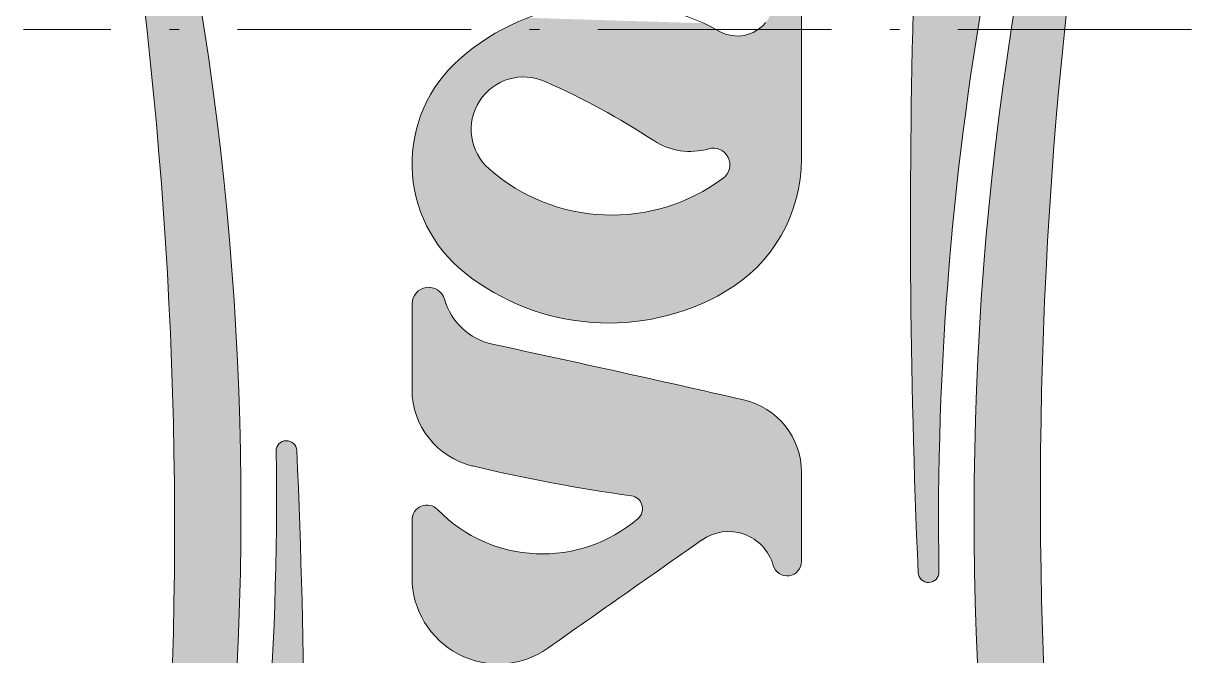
# Model space of a CAD drawing. Extents: x 0 to 297, y 0 to 532.
# Drawn here: x 200.9 to 260.9, y 270.1 to 302.6 of the extents above; entities that cross this region are included whole.
import ezdxf

# ---------------------------------------------------------------- set-up
doc = ezdxf.new("R2010")
doc.units = 0
doc.linetypes.add('DASHDOT', pattern=[18.5, 12, -3, 0.5, -3])

msp = doc.modelspace()

# ---------------------------------------------------------------- linework, layer by layer
at = {"color": 7, "lineweight": 13, "ltscale": 0.300115}
msp.add_line((240.831, 307.603), (240.831, 295.599), dxfattribs=at)
at = {"color": 7, "linetype": 'DASHDOT', "lineweight": 13}
msp.add_line((260.869, 302.259), (200.869, 302.259), dxfattribs=at)
at = {"color": 7, "lineweight": 13, "ltscale": 0.109825}
msp.add_line((220.831, 288.165), (220.831, 283.772), dxfattribs=at)
at = {"color": 7, "lineweight": 13, "ltscale": 0.114314}
msp.add_line((240.831, 279.514), (240.831, 274.941), dxfattribs=at)
at = {"color": 7, "lineweight": 13, "ltscale": 0.07401}
msp.add_line((220.831, 277.074), (220.831, 274.113), dxfattribs=at)
at = {"color": 7, "lineweight": 13}
for centre, radius, start, end in [((407.671, 276.935), 159.801, 158.28772, 180.9089), ((657.362, 292.394), 410.933, 173.94665, 182.51412), ((-21.903, 276.663), 230.54, 348.32446, 12.82788), ((49.435, 277.589), 162.61, 342.89295, 18.11654), ((412.304, 277.412), 162.61, 162.89295, 198.11654), ((483.642, 278.338), 230.54, 168.32445, 192.82788), ((230.956, 291.966), 11.66, 60.88795, 131.29685), ((237.539, 303.789), 1.872, 240.88796, 320.78153), ((227.975, 295.359), 7.144, 131.29685, 231.45924), ((226.564, 297.12), 2.696, 65.93742, 228.77368), ((211.144, 262.588), 40.515, 56.94475, 65.93742), ((235.112, 299.418), 3.427, 236.94476, 286.14296), ((236.303, 295.306), 0.854, 306.74541, 106.14296), ((232.957, 295.599), 7.873, 300.171, 360), ((231.091, 302.286), 9.565, 228.77368, 306.74541), ((230.936, 299.076), 11.895, 231.45924, 300.171), ((221.683, 288.165), 0.851, 15.99813, 180.00001), ((225.66, 289.306), 3.286, 195.99813, 257.87753), ((3.308, -745.894), 1055.524, 77.161009, 77.877544), ((224.869, 283.772), 4.038, 180.00001, 256.7264), ((237.009, 279.514), 3.822, 0, 77.16101), ((214.382, 280.609), 0.533, 2.51412, 180.9089), ((54.068, 278.066), 159.801, 338.28771, 0.9089), ((-195.623, 262.607), 410.933, 353.94666, 2.51412), ((244.822, 368.356), 90.943, 256.7264, 261.95644), ((221.595, 277.074), 0.763, 44.19333, 180.00001), ((232.005, 277.652), 0.662, 310.74759, 81.95644), ((227.531, 282.845), 7.516, 224.19333, 310.74759), ((-6270.749, 9531.641), 11313.712, 305.0573436, 305.106299), ((237.085, 274.09), 2.388, 15.79855, 125.10629), ((240.093, 274.941), 0.738, 195.79855, 360), ((247.357, 274.392), 0.533, 182.51412, 0.9089), ((225.259, 274.113), 4.427, 180.00001, 305.05734)]:
    msp.add_arc(centre, radius, start, end, dxfattribs=at)
at = {"color": 250, "lineweight": 5}
for points in [[(249.889, 302.259), (249.85, 338.552), (249.556, 338.132)], [(250.252, 304.424), (250.18, 338.944), (249.889, 302.259), (249.85, 338.552)], [(249.889, 302.259), (249.556, 338.132), (249.09, 337.219), (249.302, 337.686)], [(249.889, 302.259), (249.09, 337.219), (248.798, 336.236), (248.921, 336.734)], [(249.889, 302.259), (248.798, 336.236), (248.505, 333.643), (248.721, 335.729)], [(249.889, 302.259), (248.505, 333.643), (248.105, 329.469), (248.3, 331.556)], [(249.889, 302.259), (248.105, 329.469), (247.748, 325.29), (247.921, 327.38)], [(249.889, 302.259), (247.748, 325.29), (247.434, 321.108), (247.586, 323.199)], [(249.889, 302.259), (247.434, 321.108), (247.162, 316.923), (247.293, 319.016)], [(207.21, 316.951), (207.605, 315.332), (207.026, 303.871), (207.211, 302.259)], [(249.889, 302.259), (247.162, 316.923), (246.933, 312.736), (247.042, 314.83)], [(254.346, 302.259), (254.515, 316.717), (253.828, 313.848), (254.165, 315.284)], [(254.346, 302.259), (254.5, 303.689), (254.515, 316.717), (254.663, 305.118)], [(210.163, 302.259), (207.211, 302.259), (207.983, 313.71), (207.605, 315.332)], [(254.346, 302.259), (253.828, 313.848), (253.193, 310.966), (253.504, 312.408)], [(210.163, 302.259), (207.983, 313.71), (208.69, 310.455), (208.345, 312.084)], [(249.889, 302.259), (246.933, 312.736), (246.747, 308.546), (246.835, 310.641)], [(254.346, 302.259), (253.193, 310.966), (252.61, 308.073), (252.895, 309.521)], [(210.163, 302.259), (208.69, 310.455), (209.329, 307.185), (209.018, 308.822)], [(240.831, 302.259), (239.315, 303.371), (239.389, 310.651), (239.326, 303.581)], [(240.831, 302.259), (239.389, 310.651), (239.936, 310.105), (239.676, 310.391)], [(240.831, 302.259), (239.936, 310.105), (240.365, 309.462), (240.166, 309.794)], [(240.831, 302.259), (240.365, 309.462), (240.661, 308.748), (240.53, 309.112)], [(240.831, 302.259), (240.661, 308.748), (240.812, 307.99), (240.755, 308.372)], [(249.889, 302.259), (246.747, 308.546), (246.603, 304.355), (246.67, 306.451)], [(240.831, 302.259), (240.812, 307.99), (240.831, 307.603)], [(254.346, 302.259), (252.61, 308.073), (252.08, 305.171), (252.338, 306.623)], [(210.163, 302.259), (209.329, 307.185), (209.902, 303.904), (209.624, 305.546)], [(254.346, 302.259), (252.08, 305.171), (251.603, 302.259), (251.835, 303.716)], [(249.889, 302.259), (246.603, 304.355), (246.548, 302.259)], [(240.831, 302.259), (239.207, 302.965), (239.315, 303.371), (239.275, 303.164)], [(235.796, 302.574), (226.772, 302.85), (225.476, 302.259), (226.115, 302.574)], [(235.796, 302.574), (225.476, 302.259), (236.436, 302.259)], [(240.831, 302.259), (238.768, 302.377), (238.815, 302.419), (238.792, 302.398)], [(240.831, 302.259), (238.815, 302.419), (238.861, 302.464), (238.838, 302.441)], [(240.831, 302.259), (238.861, 302.464), (238.906, 302.509), (238.884, 302.486)], [(240.831, 302.259), (238.906, 302.509), (238.948, 302.557), (238.927, 302.533)], [(240.831, 302.259), (238.948, 302.557), (238.99, 302.605), (238.969, 302.581)], [(240.831, 302.259), (238.99, 302.605), (239.207, 302.965), (239.111, 302.777)], [(224.941, 299.274), (224.746, 301.836), (224.586, 298.953), (224.604, 301.745)], [(224.941, 299.274), (225.034, 302.011), (224.746, 301.836), (224.89, 301.924)], [(225.347, 299.527), (225.034, 302.011), (224.941, 299.274)], [(225.347, 299.527), (225.327, 302.178), (225.034, 302.011), (225.18, 302.096)], [(225.347, 299.527), (225.792, 299.704), (225.327, 302.178), (225.476, 302.259)], [(236.436, 302.259), (225.476, 302.259), (226.26, 299.8), (225.792, 299.704)], [(236.436, 302.259), (226.26, 299.8), (227.211, 299.738), (226.738, 299.811)], [(236.436, 302.259), (227.211, 299.738), (228.026, 299.419), (227.663, 299.582)], [(236.436, 302.259), (228.026, 299.419), (228.745, 299.08), (228.386, 299.251)], [(236.436, 302.259), (228.745, 299.08), (229.457, 298.728), (229.102, 298.906)], [(236.436, 302.259), (229.457, 298.728), (230.163, 298.362), (229.811, 298.547)], [(236.436, 302.259), (230.163, 298.362), (230.861, 297.982), (230.513, 298.174)], [(236.436, 302.259), (230.861, 297.982), (231.551, 297.588), (231.207, 297.787)], [(236.436, 302.259), (231.551, 297.588), (232.234, 297.181), (231.894, 297.386)], [(236.436, 302.259), (232.234, 297.181), (232.909, 296.761), (232.573, 296.973)], [(236.436, 302.259), (232.909, 296.761), (233.4, 296.449), (233.243, 296.546)], [(236.436, 302.259), (233.4, 296.449), (233.728, 296.283), (233.561, 296.362)], [(236.436, 302.259), (233.728, 296.283), (234.071, 296.153), (233.898, 296.213)], [(236.436, 302.259), (234.071, 296.153), (234.427, 296.06), (234.248, 296.102)], [(236.436, 302.259), (234.427, 296.06), (234.791, 296.006), (234.608, 296.028)], [(236.436, 302.259), (234.791, 296.006), (235.158, 295.991), (234.974, 295.994)], [(236.436, 302.259), (235.158, 295.991), (235.525, 296.016), (235.342, 295.999)], [(236.436, 302.259), (235.525, 296.016), (235.887, 296.08), (235.707, 296.043)], [(236.436, 302.259), (235.887, 296.08), (236.211, 296.155), (236.065, 296.126)], [(236.436, 302.259), (236.211, 296.155), (236.359, 296.158)], [(236.505, 296.135), (236.436, 302.259), (236.359, 296.158)], [(236.505, 296.135), (236.46, 302.246), (236.436, 302.259), (236.448, 302.252)], [(236.505, 296.135), (236.484, 302.233), (236.46, 302.246), (236.472, 302.239)], [(236.505, 296.135), (236.508, 302.22), (236.484, 302.233), (236.496, 302.226)], [(236.646, 296.088), (236.508, 302.22), (236.505, 296.135)], [(236.646, 296.088), (236.532, 302.206), (236.508, 302.22), (236.52, 302.213)], [(236.646, 296.088), (236.557, 302.193), (236.532, 302.206), (236.545, 302.2)], [(236.646, 296.088), (236.581, 302.18), (236.557, 302.193), (236.569, 302.187)], [(236.646, 296.088), (236.605, 302.167), (236.581, 302.18), (236.593, 302.173)], [(236.646, 296.088), (236.629, 302.154), (236.605, 302.167), (236.617, 302.16)], [(236.629, 302.154), (236.646, 296.088), (236.745, 302.094), (236.776, 296.016)], [(236.745, 302.094), (236.776, 296.016), (236.866, 302.042), (236.892, 295.924)], [(236.866, 302.042), (236.892, 295.924), (236.99, 301.999)], [(236.892, 295.924), (236.99, 295.813), (236.99, 301.999), (237.067, 295.686)], [(236.99, 301.999), (237.067, 295.686), (237.117, 301.965), (237.121, 295.548)], [(237.117, 301.965), (237.121, 295.548), (237.246, 301.94), (237.151, 295.403)], [(237.246, 301.94), (237.151, 295.403), (237.155, 295.255)], [(237.35, 289.064), (237.376, 301.924), (237.155, 295.255), (237.246, 301.94)], [(237.766, 289.365), (237.507, 301.917), (237.35, 289.064), (237.376, 301.924)], [(237.766, 289.365), (237.769, 301.931), (237.507, 301.917), (237.638, 301.92)], [(238.163, 289.692), (237.769, 301.931), (237.766, 289.365)], [(238.163, 289.692), (238.026, 301.981), (237.769, 301.931), (237.898, 301.952)], [(238.163, 289.692), (238.274, 302.067), (238.026, 301.981), (238.152, 302.02)], [(238.537, 290.044), (238.274, 302.067), (238.163, 289.692)], [(238.537, 290.044), (238.507, 302.187), (238.274, 302.067), (238.393, 302.123)], [(238.537, 290.044), (238.887, 290.419), (238.507, 302.187), (238.617, 302.259)], [(240.831, 302.259), (238.617, 302.259), (238.669, 302.296), (238.643, 302.277)], [(240.831, 302.259), (238.617, 302.259), (239.212, 290.817), (238.887, 290.419)], [(240.831, 302.259), (238.669, 302.296), (238.719, 302.336), (238.694, 302.316)], [(240.831, 302.259), (238.719, 302.336), (238.768, 302.377), (238.744, 302.356)], [(240.831, 302.259), (239.212, 290.817), (239.782, 291.672), (239.511, 291.235)], [(240.831, 302.259), (239.782, 291.672), (240.235, 292.594), (240.023, 292.125)], [(240.831, 302.259), (240.235, 292.594), (240.564, 293.566), (240.415, 293.075)], [(240.831, 302.259), (240.564, 293.566), (240.764, 294.574), (240.68, 294.067)], [(240.831, 302.259), (240.764, 294.574), (240.831, 295.599), (240.814, 295.085)], [(246.51, 300.515), (249.373, 298.801), (249.889, 302.259), (249.621, 300.531)], [(246.51, 300.515), (249.889, 302.259), (246.548, 302.259)], [(251.603, 302.259), (252.022, 249.99), (250.943, 297.532), (251.286, 254.705)], [(251.603, 302.259), (254.346, 302.259), (253.559, 292.845), (253.904, 297.556)], [(251.603, 302.259), (253.559, 292.845), (252.022, 249.99), (253.31, 288.128)], [(223.929, 297.694), (223.914, 301.26), (223.869, 297.22), (223.78, 301.157)], [(224.072, 298.151), (224.049, 301.361), (223.929, 297.694), (223.914, 301.26)], [(224.294, 298.575), (224.186, 301.46), (224.072, 298.151), (224.049, 301.361)], [(224.586, 298.953), (224.324, 301.557), (224.294, 298.575), (224.186, 301.46)], [(224.604, 301.745), (224.463, 301.652), (224.586, 298.953), (224.324, 301.557)], [(222.703, 300.181), (222.941, 290.29), (223.261, 300.727)], [(223.524, 289.772), (223.388, 300.837), (222.941, 290.29), (223.261, 300.727)], [(223.524, 289.772), (223.648, 301.052), (223.388, 300.837), (223.517, 300.946)], [(224.242, 289.243), (223.648, 301.052), (223.524, 289.772)], [(223.869, 297.22), (223.78, 301.157), (223.648, 301.052)], [(224.242, 289.243), (223.894, 296.742), (223.648, 301.052), (223.869, 297.22)], [(222.209, 299.577), (222.419, 290.869), (222.703, 300.181), (222.941, 290.29)], [(246.51, 300.515), (246.44, 295.285), (246.43, 291.798), (246.431, 293.542)], [(246.51, 300.515), (246.43, 291.798), (246.45, 288.311), (246.436, 290.055)], [(246.51, 300.515), (246.479, 298.772), (246.44, 295.285), (246.455, 297.029)], [(246.51, 300.515), (246.45, 288.311), (246.499, 284.824), (246.471, 286.568)], [(246.51, 300.515), (246.499, 284.824), (246.578, 281.338), (246.535, 283.081)], [(246.51, 300.515), (246.578, 281.338), (246.687, 277.853), (246.629, 279.595)], [(246.51, 300.515), (246.687, 277.853), (246.825, 274.369), (246.752, 276.111)], [(246.51, 300.515), (246.825, 274.369), (246.874, 274.168), (246.839, 274.266)], [(246.51, 300.515), (246.874, 274.168), (246.995, 274.002), (246.926, 274.079)], [(246.51, 300.515), (246.995, 274.002), (247.17, 273.893), (247.077, 273.939)], [(246.51, 300.515), (247.17, 273.893), (247.373, 273.859), (247.27, 273.866)], [(246.51, 300.515), (247.373, 273.859), (247.574, 273.905), (247.476, 273.873)], [(246.51, 300.515), (247.574, 273.905), (247.742, 274.024), (247.664, 273.956)], [(246.51, 300.515), (247.742, 274.024), (247.853, 274.198), (247.806, 274.105)], [(246.51, 300.515), (247.853, 274.198), (247.89, 274.4), (247.881, 274.297)], [(246.51, 300.515), (247.89, 274.4), (247.872, 277.896), (247.871, 276.148)], [(246.51, 300.515), (247.872, 277.896), (247.932, 281.391), (247.893, 279.644)], [(246.51, 300.515), (247.932, 281.391), (248.067, 284.884), (247.99, 283.138)], [(246.51, 300.515), (248.067, 284.884), (248.279, 288.373), (248.164, 286.629)], [(246.51, 300.515), (248.279, 288.373), (248.568, 291.857), (248.414, 290.116)], [(246.51, 300.515), (248.568, 291.857), (248.932, 295.333), (248.74, 293.596)], [(246.51, 300.515), (248.932, 295.333), (249.373, 298.801), (249.143, 297.069)], [(221.784, 298.923), (221.962, 291.502), (222.209, 299.577), (222.419, 290.869)], [(221.432, 298.227), (221.577, 292.181), (221.784, 298.923), (221.962, 291.502)], [(221.158, 297.496), (221.269, 292.897), (221.432, 298.227), (221.577, 292.181)], [(220.966, 296.74), (221.04, 293.643), (221.158, 297.496), (221.269, 292.897)], [(250.232, 264.191), (250.422, 292.788), (250.689, 259.44), (250.943, 297.532)], [(250.689, 259.44), (250.943, 297.532), (251.286, 254.705)], [(220.857, 295.967), (220.895, 294.41), (220.966, 296.74), (221.04, 293.643)], [(224.242, 289.243), (224.193, 295.837), (223.894, 296.742), (224.003, 296.276)], [(220.895, 294.41), (220.857, 295.967), (220.833, 295.188)], [(224.242, 289.243), (224.997, 288.769), (224.193, 295.837), (224.457, 295.438)], [(224.997, 288.769), (224.787, 295.092), (224.457, 295.438)], [(237.35, 289.064), (237.155, 295.255), (237.086, 294.967), (237.133, 295.108)], [(225.785, 288.353), (225.421, 294.583), (224.997, 288.769), (224.787, 295.092)], [(236.924, 294.72), (236.813, 294.622), (236.914, 288.792), (236.142, 294.163)], [(237.35, 289.064), (236.924, 294.72), (236.914, 288.792)], [(237.35, 289.064), (237.086, 294.967), (236.924, 294.72), (237.016, 294.837)], [(226.603, 287.998), (226.096, 294.129), (225.785, 288.353), (225.421, 294.583)], [(227.444, 287.704), (226.807, 293.734), (226.603, 287.998), (226.096, 294.129)], [(236.914, 288.792), (236.142, 294.163), (236.127, 288.373), (235.433, 293.764)], [(228.306, 287.475), (227.549, 293.401), (227.444, 287.704), (226.807, 293.734)], [(229.182, 287.31), (228.317, 293.132), (228.306, 287.475), (227.549, 293.401)], [(235.311, 288.014), (234.694, 293.426), (234.471, 287.718), (233.928, 293.152)], [(236.127, 288.373), (235.433, 293.764), (235.311, 288.014), (234.694, 293.426)], [(229.182, 287.31), (229.104, 292.93), (228.317, 293.132)], [(230.068, 287.212), (229.906, 292.795), (229.182, 287.31), (229.104, 292.93)], [(232.735, 287.317), (232.34, 292.803), (231.849, 287.215), (231.53, 292.731)], [(233.61, 287.485), (233.141, 292.944), (232.735, 287.317), (232.34, 292.803)], [(234.471, 287.718), (233.928, 293.152), (233.61, 287.485), (233.141, 292.944)], [(230.958, 287.18), (230.717, 292.729), (230.068, 287.212), (229.906, 292.795)], [(231.849, 287.215), (231.53, 292.731), (230.958, 287.18), (230.717, 292.729)], [(249.913, 268.952), (250.04, 288.031), (250.232, 264.191), (250.422, 292.788)], [(220.885, 288.464), (220.888, 283.1), (220.951, 288.601), (220.958, 282.769)], [(220.951, 288.601), (220.958, 282.769), (221.04, 288.724), (221.055, 282.446)], [(221.04, 288.724), (221.055, 282.446), (221.15, 288.829), (221.18, 282.132)], [(221.15, 288.829), (221.18, 282.132), (221.276, 288.914), (221.33, 281.829)], [(221.276, 288.914), (221.33, 281.829), (221.416, 288.974), (221.505, 281.54)], [(221.416, 288.974), (221.505, 281.54), (221.564, 289.009), (221.703, 281.267)], [(221.564, 289.009), (221.703, 281.267), (221.716, 289.016)], [(221.924, 281.011), (221.867, 288.997), (221.703, 281.267), (221.716, 289.016)], [(221.924, 281.011), (222.165, 280.774), (221.867, 288.997), (222.012, 288.951)], [(222.165, 280.774), (222.146, 288.879), (222.012, 288.951)], [(222.425, 280.559), (222.266, 288.786), (222.165, 280.774), (222.146, 288.879)], [(222.446, 288.542), (222.367, 288.672), (222.425, 280.559), (222.266, 288.786)], [(220.831, 288.165), (220.831, 283.772), (220.845, 288.317), (220.845, 283.435)], [(220.845, 288.317), (220.845, 283.435), (220.885, 288.464), (220.888, 283.1)], [(222.702, 280.365), (222.446, 288.542), (222.425, 280.559)], [(222.702, 280.365), (222.569, 288.189), (222.446, 288.542), (222.501, 288.4)], [(222.702, 280.365), (222.748, 287.783), (222.569, 288.189), (222.652, 287.983)], [(249.735, 273.721), (249.798, 283.265), (249.913, 268.952), (250.04, 288.031)], [(253.31, 288.128), (253.158, 283.407), (252.022, 249.99), (253.102, 278.683)], [(222.995, 280.196), (222.857, 287.59), (222.702, 280.365), (222.748, 287.783)], [(222.995, 280.196), (223.113, 287.229), (222.857, 287.59), (222.979, 287.405)], [(223.3, 280.052), (223.259, 287.062), (222.995, 280.196), (223.113, 287.229)], [(223.3, 280.052), (223.617, 279.934), (223.259, 287.062), (223.416, 286.905)], [(223.617, 279.934), (223.583, 286.759), (223.416, 286.905)], [(223.942, 279.843), (223.76, 286.625), (223.617, 279.934), (223.583, 286.759)], [(224.447, 279.725), (223.945, 286.503), (223.942, 279.843), (223.76, 286.625)], [(224.338, 286.297), (224.138, 286.393), (224.447, 279.725), (223.945, 286.503)], [(224.544, 286.215), (224.338, 286.297), (224.953, 279.61), (224.447, 279.725)], [(224.544, 286.215), (224.953, 279.61), (224.755, 286.147)], [(224.755, 286.147), (224.953, 279.61), (224.97, 286.093), (225.46, 279.498)], [(224.97, 286.093), (225.46, 279.498), (225.776, 285.919), (225.967, 279.389)], [(225.776, 285.919), (225.967, 279.389), (226.583, 285.745)], [(225.967, 279.389), (226.475, 279.283), (226.583, 285.745), (226.983, 279.18)], [(226.583, 285.745), (226.983, 279.18), (227.389, 285.57), (227.492, 279.08)], [(227.389, 285.57), (227.492, 279.08), (228.195, 285.395)], [(227.492, 279.08), (228.002, 278.982), (228.195, 285.395), (228.512, 278.888)], [(228.195, 285.395), (228.512, 278.888), (229.001, 285.219), (229.023, 278.796)], [(229.807, 285.042), (229.001, 285.219), (229.534, 278.707), (229.023, 278.796)], [(229.807, 285.042), (229.534, 278.707), (230.613, 284.865), (230.046, 278.622)], [(230.046, 278.622), (230.558, 278.539), (230.613, 284.865), (231.071, 278.459)], [(230.613, 284.865), (231.071, 278.459), (231.418, 284.687), (231.584, 278.382)], [(232.224, 284.508), (231.418, 284.687), (232.097, 278.308), (231.584, 278.382)], [(232.224, 284.508), (232.097, 278.308), (232.278, 278.255), (232.19, 278.288)], [(233.029, 284.329), (232.224, 284.508), (232.362, 278.21), (232.278, 278.255)], [(233.029, 284.329), (232.362, 278.21), (232.504, 278.086), (232.437, 278.153)], [(233.029, 284.329), (232.504, 278.086), (232.607, 277.927), (232.561, 278.011)], [(233.029, 284.329), (232.607, 277.927), (232.66, 277.746), (232.64, 277.839)], [(233.029, 284.329), (232.66, 277.746), (232.746, 273.96), (232.666, 277.652)], [(233.029, 284.329), (232.746, 273.96), (233.834, 284.149), (233.24, 274.307)], [(233.24, 274.307), (233.734, 274.655), (233.834, 284.149), (234.229, 275.002)], [(233.834, 284.149), (234.229, 275.002), (234.639, 283.968), (234.723, 275.349)], [(234.639, 283.968), (234.723, 275.349), (235.444, 283.787), (235.217, 275.697)], [(235.444, 283.787), (235.217, 275.697), (235.711, 276.044)], [(236.249, 283.606), (235.444, 283.787), (235.953, 276.194), (235.711, 276.044)], [(236.249, 283.606), (235.953, 276.194), (236.482, 276.401), (236.212, 276.313)], [(237.054, 283.423), (236.249, 283.606), (236.761, 276.457), (236.482, 276.401)], [(237.054, 283.423), (236.761, 276.457), (237.329, 276.466), (237.045, 276.478)], [(237.858, 283.24), (237.054, 283.423), (237.61, 276.42), (237.329, 276.466)], [(237.858, 283.24), (237.61, 276.42), (238.168, 283.156), (237.884, 276.341)], [(249.798, 283.265), (249.735, 273.721), (249.697, 278.494)], [(237.884, 276.341), (238.146, 276.23), (238.168, 283.156), (238.393, 276.088)], [(238.168, 283.156), (238.393, 276.088), (238.47, 283.045), (238.621, 275.919)], [(238.47, 283.045), (238.621, 275.919), (238.762, 282.91), (238.827, 275.723)], [(238.762, 282.91), (238.827, 275.723), (239.041, 282.75)], [(238.827, 275.723), (239.009, 275.504), (239.041, 282.75), (239.164, 275.265)], [(239.041, 282.75), (239.164, 275.265), (239.306, 282.568), (239.289, 275.009)], [(239.306, 282.568), (239.289, 275.009), (239.382, 274.741)], [(239.555, 282.364), (239.306, 282.568), (239.43, 274.617), (239.382, 274.741)], [(239.555, 282.364), (239.43, 274.617), (239.585, 274.405), (239.498, 274.504)], [(239.785, 282.14), (239.555, 282.364), (239.689, 274.324), (239.585, 274.405)], [(239.785, 282.14), (239.689, 274.324), (239.996, 281.897), (239.805, 274.262)], [(239.805, 274.262), (239.931, 274.221), (239.996, 281.897), (240.062, 274.204)], [(239.996, 281.897), (240.062, 274.204), (240.186, 281.638), (240.194, 274.211)], [(240.186, 281.638), (240.194, 274.211), (240.353, 281.363)], [(213.863, 276.658), (213.849, 280.601), (213.886, 280.803), (213.857, 280.704)], [(214.072, 230.745), (213.863, 276.658), (213.932, 280.896), (213.886, 280.803)], [(214.072, 230.745), (213.932, 280.896), (214.075, 281.045), (213.996, 280.977)], [(214.352, 234.575), (214.072, 230.745), (214.165, 281.096), (214.075, 281.045)], [(214.352, 234.575), (214.165, 281.096), (214.366, 281.142), (214.263, 281.129)], [(214.596, 238.408), (214.352, 234.575), (214.469, 281.135), (214.366, 281.142)], [(214.596, 238.408), (214.469, 281.135), (214.662, 281.062), (214.569, 281.108)], [(214.596, 238.408), (214.662, 281.062), (214.804, 242.242)], [(214.662, 281.062), (214.744, 280.999), (214.804, 242.242), (214.813, 280.922)], [(214.804, 242.242), (214.813, 280.922), (214.977, 246.079), (214.865, 280.833)], [(214.977, 246.079), (214.865, 280.833), (214.899, 280.735)], [(240.194, 274.211), (240.323, 274.24), (240.353, 281.363), (240.444, 274.292)], [(240.353, 281.363), (240.444, 274.292), (240.497, 281.075), (240.554, 274.365)], [(240.497, 281.075), (240.554, 274.365), (240.616, 280.777), (240.649, 274.457)], [(214.899, 280.735), (214.914, 280.633), (214.977, 246.079), (215.064, 276.795)], [(240.616, 280.777), (240.649, 274.457), (240.709, 280.469), (240.727, 274.564)], [(240.709, 280.469), (240.727, 274.564), (240.776, 280.154), (240.784, 274.683)], [(240.776, 280.154), (240.784, 274.683), (240.817, 279.835), (240.819, 274.81)], [(240.817, 279.835), (240.819, 274.81), (240.831, 279.514), (240.831, 274.941)], [(252.022, 249.99), (253.102, 278.683), (252.896, 245.298), (253.143, 273.96)], [(221.474, 271.815), (221.527, 277.834), (221.308, 277.781), (221.415, 277.816)], [(221.822, 271.322), (221.64, 277.836), (221.474, 271.815), (221.527, 277.834)], [(221.822, 271.322), (221.86, 277.789), (221.64, 277.836), (221.752, 277.821)], [(220.872, 273.511), (220.865, 277.296), (220.831, 277.074), (220.84, 277.186)], [(220.872, 273.511), (220.995, 272.92), (220.865, 277.296), (220.905, 277.402)], [(220.995, 272.92), (220.961, 277.5), (220.905, 277.402)], [(221.197, 272.351), (221.031, 277.589), (220.995, 272.92), (220.961, 277.5)], [(221.206, 277.731), (221.114, 277.666), (221.197, 272.351), (221.031, 277.589)], [(221.474, 271.815), (221.308, 277.781), (221.197, 272.351), (221.206, 277.731)], [(222.233, 270.881), (221.963, 277.742), (221.822, 271.322), (221.86, 277.789)], [(222.233, 270.881), (222.142, 277.606), (221.963, 277.742), (222.058, 277.681)], [(222.66, 277.121), (222.142, 277.606), (222.701, 270.499), (222.233, 270.881)], [(232.746, 273.96), (232.561, 277.293), (232.437, 277.151), (232.504, 277.218)], [(232.746, 273.96), (232.639, 277.465), (232.561, 277.293), (232.606, 277.376)], [(232.746, 273.96), (232.666, 277.652), (232.639, 277.465), (232.66, 277.557)], [(214.072, 230.745), (213.756, 226.917), (213.863, 276.658), (213.779, 272.715)], [(214.977, 246.079), (215.064, 276.795), (215.113, 249.917), (215.179, 272.956)], [(220.872, 273.511), (220.831, 277.074), (220.831, 274.113)], [(222.66, 277.121), (222.701, 270.499), (223.221, 276.687)], [(222.701, 270.499), (223.216, 270.185), (223.221, 276.687), (223.769, 269.944)], [(223.221, 276.687), (223.769, 269.944), (223.821, 276.308), (224.35, 269.78)], [(231.281, 276.331), (231.757, 273.266), (231.878, 276.714), (232.251, 273.613)], [(231.878, 276.714), (232.251, 273.613), (232.437, 277.151)], [(232.746, 273.96), (232.437, 277.151), (232.251, 273.613)], [(223.821, 276.308), (224.35, 269.78), (224.454, 275.988), (224.948, 269.697)], [(229.991, 275.743), (230.274, 272.224), (230.65, 276.007), (230.768, 272.571)], [(230.65, 276.007), (230.768, 272.571), (231.281, 276.331)], [(230.768, 272.571), (231.263, 272.918), (231.281, 276.331), (231.757, 273.266)], [(224.454, 275.988), (224.948, 269.697), (225.114, 275.728), (225.552, 269.695)], [(225.114, 275.728), (225.552, 269.695), (225.796, 275.532), (226.15, 269.776)], [(225.796, 275.532), (226.15, 269.776), (226.493, 275.401), (226.731, 269.938)], [(226.493, 275.401), (226.731, 269.938), (227.199, 275.336), (227.285, 270.177)], [(227.909, 275.339), (228.296, 270.836), (228.615, 275.408), (228.791, 271.183)], [(228.615, 275.408), (228.791, 271.183), (229.311, 275.543)], [(228.791, 271.183), (229.285, 271.53), (229.311, 275.543), (229.78, 271.877)], [(229.311, 275.543), (229.78, 271.877), (229.991, 275.743), (230.274, 272.224)], [(227.199, 275.336), (227.285, 270.177), (227.909, 275.339)], [(227.285, 270.177), (227.802, 270.489), (227.909, 275.339), (228.296, 270.836)], [(253.907, 240.634), (252.896, 245.298), (253.282, 269.238), (253.143, 273.96)], [(213.779, 272.715), (213.756, 226.917), (213.599, 268.776), (213.405, 223.093)], [(215.113, 249.917), (215.179, 272.956), (215.214, 253.756), (215.258, 269.117)]]:
    msp.add_solid(points, dxfattribs=at)
at = {"color": 7, "lineweight": 5}
for points in [[(210.163, 302.259), (207.211, 302.259), (208.041, 293.219), (207.671, 297.743)], [(210.163, 302.259), (208.041, 293.219), (208.515, 284.153), (208.323, 288.688)], [(210.163, 302.259), (208.515, 284.153), (208.631, 275.076), (208.618, 279.615)], [(210.163, 302.259), (208.631, 275.076), (209.245, 247.541)], [(209.245, 247.541), (210.028, 252.055), (210.163, 302.259), (210.684, 256.59)], [(210.163, 302.259), (210.684, 256.59), (210.795, 297.72), (211.212, 261.142)], [(210.795, 297.72), (211.212, 261.142), (211.298, 293.166), (211.611, 265.707)], [(211.298, 293.166), (211.611, 265.707), (211.672, 288.599), (211.881, 270.281)], [(211.672, 288.599), (211.881, 270.281), (211.918, 284.023), (212.023, 274.861)], [(211.918, 284.023), (212.023, 274.861), (212.035, 279.443)], [(208.631, 275.076), (208.555, 270.538), (209.245, 247.541), (208.39, 266.002)]]:
    msp.add_solid(points, dxfattribs=at)

doc.saveas('drawing.dxf')
